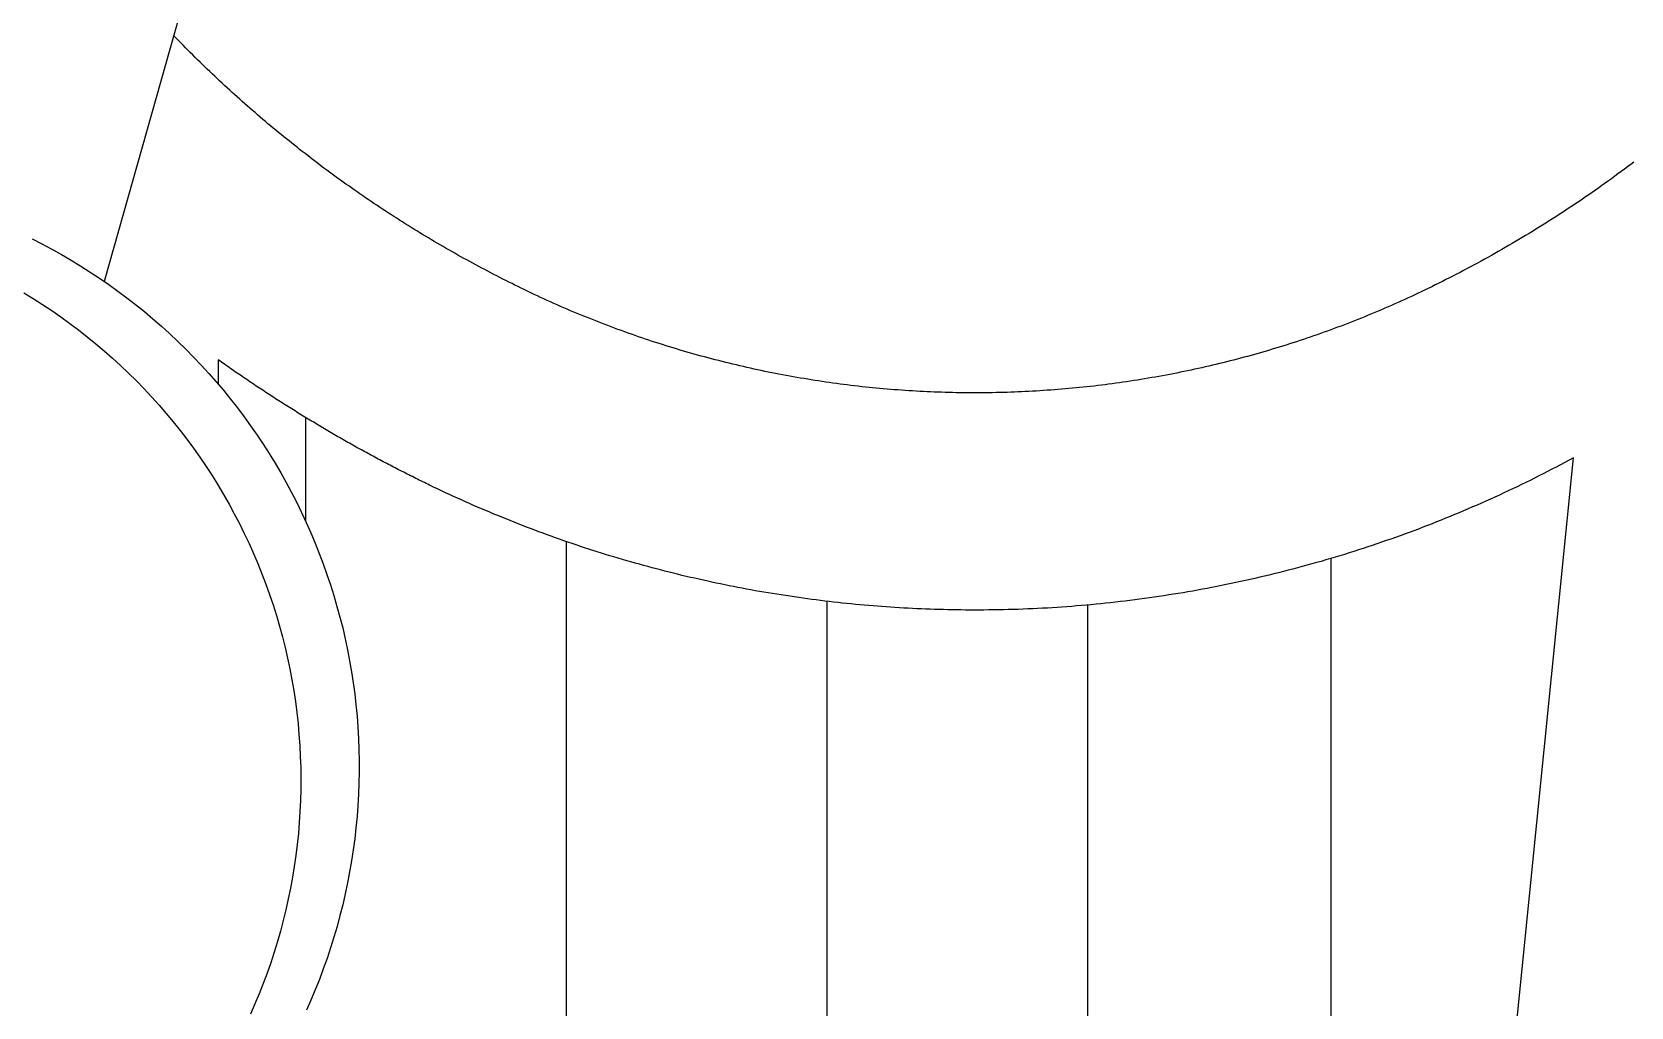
# Model space of a CAD drawing. Header units: millimetres. Extents: x 340 to 1003762, y 22 to 362022.
# Drawn here: x 420.9607 to 421.1536, y 90.7067 to 90.8243 of the extents above; entities that cross this region are included whole.
import ezdxf
from ezdxf.xclip import XClip

# ---------------------------------------------------------------- set-up
doc = ezdxf.new("R2010")
doc.units = ezdxf.units.MM
doc.header["$XCLIPFRAME"] = 0
for name, color, linetype in [('LSBB_P_002 - PLANTA 1° NIVEL SALA DE VENTAS$0$A-Equipamiento acero inox', 8, 'Continuous'), ('LSBB_P_002 - PLANTA 1° NIVEL SALA DE VENTAS$0$A-TRAS-EQPM', 8, 'Continuous'), ('XREF', 7, 'Continuous')]:
    doc.layers.add(name, color=color, linetype=linetype)

# ---------------------------------------------------------------- blocks, each defined once
blk = doc.blocks.new('LSBB_P_002 - PLANTA 1° NIVEL SALA DE VENTAS$0$laminadora')
at = {"layer": 'LSBB_P_002 - PLANTA 1° NIVEL SALA DE VENTAS$0$A-TRAS-EQPM'}
for p, q in [((-175657.546, 30476.793), (-175657.574, 30476.755)), ((-175657.517, 30476.831), (-175657.546, 30476.793)), ((-175657.488, 30476.869), (-175657.517, 30476.831)), ((-175657.688, 30476.6), (-175657.715, 30476.562)), ((-175657.659, 30476.639), (-175657.688, 30476.6)), ((-175657.631, 30476.678), (-175657.659, 30476.639)), ((-175657.603, 30476.716), (-175657.631, 30476.678)), ((-175657.574, 30476.755), (-175657.603, 30476.716)), ((-175657.826, 30476.406), (-175657.853, 30476.366)), ((-175657.799, 30476.445), (-175657.826, 30476.406)), ((-175657.771, 30476.484), (-175657.799, 30476.445)), ((-175657.743, 30476.523), (-175657.771, 30476.484)), ((-175657.715, 30476.562), (-175657.743, 30476.523)), ((-175657.961, 30476.209), (-175657.988, 30476.169)), ((-175657.935, 30476.248), (-175657.961, 30476.209)), ((-175657.908, 30476.288), (-175657.935, 30476.248)), ((-175657.881, 30476.327), (-175657.908, 30476.288)), ((-175657.853, 30476.366), (-175657.881, 30476.327)), ((-175684.365, 30473.802), (-175661.055, 30476.141)), ((-175661.111, 30476.038), (-175661.139, 30475.986)), ((-175661.083, 30476.09), (-175661.111, 30476.038)), ((-175661.055, 30476.141), (-175661.083, 30476.09)), ((-175658.094, 30476.01), (-175658.12, 30475.969)), ((-175658.067, 30476.05), (-175658.094, 30476.01)), ((-175658.041, 30476.089), (-175658.067, 30476.05)), ((-175658.015, 30476.129), (-175658.041, 30476.089)), ((-175657.988, 30476.169), (-175658.015, 30476.129)), ((-175661.221, 30475.829), (-175661.247, 30475.777)), ((-175661.194, 30475.882), (-175661.221, 30475.829)), ((-175661.166, 30475.934), (-175661.194, 30475.882)), ((-175661.139, 30475.986), (-175661.166, 30475.934)), ((-175658.197, 30475.849), (-175658.223, 30475.808)), ((-175658.171, 30475.889), (-175658.197, 30475.849)), ((-175658.146, 30475.929), (-175658.171, 30475.889)), ((-175658.12, 30475.969), (-175658.146, 30475.929)), ((-175661.327, 30475.619), (-175661.353, 30475.566)), ((-175661.3, 30475.672), (-175661.327, 30475.619)), ((-175661.274, 30475.724), (-175661.3, 30475.672)), ((-175661.247, 30475.777), (-175661.274, 30475.724)), ((-175658.323, 30475.646), (-175658.348, 30475.605)), ((-175658.298, 30475.687), (-175658.323, 30475.646)), ((-175658.273, 30475.727), (-175658.298, 30475.687)), ((-175658.248, 30475.768), (-175658.273, 30475.727)), ((-175658.223, 30475.808), (-175658.248, 30475.768)), ((-175661.404, 30475.46), (-175661.429, 30475.407)), ((-175661.378, 30475.513), (-175661.404, 30475.46)), ((-175661.353, 30475.566), (-175661.378, 30475.513)), ((-175658.447, 30475.441), (-175658.471, 30475.4)), ((-175658.422, 30475.482), (-175658.447, 30475.441)), ((-175658.398, 30475.523), (-175658.422, 30475.482)), ((-175658.373, 30475.564), (-175658.398, 30475.523)), ((-175658.348, 30475.605), (-175658.373, 30475.564)), ((-175661.504, 30475.247), (-175661.529, 30475.194)), ((-175661.479, 30475.301), (-175661.504, 30475.247)), ((-175661.454, 30475.354), (-175661.479, 30475.301)), ((-175661.429, 30475.407), (-175661.454, 30475.354)), ((-175658.566, 30475.234), (-175658.59, 30475.193)), ((-175658.543, 30475.276), (-175658.566, 30475.234)), ((-175658.519, 30475.317), (-175658.543, 30475.276)), ((-175658.495, 30475.359), (-175658.519, 30475.317)), ((-175658.471, 30475.4), (-175658.495, 30475.359)), ((-175661.577, 30475.086), (-175661.601, 30475.033)), ((-175661.553, 30475.14), (-175661.577, 30475.086)), ((-175661.529, 30475.194), (-175661.553, 30475.14)), ((-175658.66, 30475.067), (-175658.683, 30475.026)), ((-175658.637, 30475.109), (-175658.66, 30475.067)), ((-175658.613, 30475.151), (-175658.637, 30475.109)), ((-175658.59, 30475.193), (-175658.613, 30475.151)), ((-175661.672, 30474.871), (-175661.695, 30474.816)), ((-175661.648, 30474.925), (-175661.672, 30474.871)), ((-175661.625, 30474.979), (-175661.648, 30474.925)), ((-175661.601, 30475.033), (-175661.625, 30474.979)), ((-175658.773, 30474.857), (-175658.796, 30474.815)), ((-175658.751, 30474.899), (-175658.773, 30474.857)), ((-175658.728, 30474.942), (-175658.751, 30474.899)), ((-175658.706, 30474.984), (-175658.728, 30474.942)), ((-175658.683, 30475.026), (-175658.706, 30474.984)), ((-175661.74, 30474.708), (-175661.763, 30474.653)), ((-175661.718, 30474.762), (-175661.74, 30474.708)), ((-175661.695, 30474.816), (-175661.718, 30474.762)), ((-175658.862, 30474.688), (-175658.884, 30474.645)), ((-175658.84, 30474.73), (-175658.862, 30474.688)), ((-175658.818, 30474.773), (-175658.84, 30474.73)), ((-175658.796, 30474.815), (-175658.818, 30474.773)), ((-175661.829, 30474.49), (-175661.85, 30474.435)), ((-175661.807, 30474.544), (-175661.829, 30474.49)), ((-175661.785, 30474.599), (-175661.807, 30474.544)), ((-175661.763, 30474.653), (-175661.785, 30474.599)), ((-175658.97, 30474.474), (-175658.991, 30474.431)), ((-175658.948, 30474.517), (-175658.97, 30474.474)), ((-175658.927, 30474.56), (-175658.948, 30474.517)), ((-175658.905, 30474.603), (-175658.927, 30474.56)), ((-175658.884, 30474.645), (-175658.905, 30474.603)), ((-175661.914, 30474.27), (-175661.935, 30474.215)), ((-175661.893, 30474.325), (-175661.914, 30474.27)), ((-175661.872, 30474.38), (-175661.893, 30474.325)), ((-175661.85, 30474.435), (-175661.872, 30474.38)), ((-175659.052, 30474.306), (-175659.07, 30474.266)), ((-175659.033, 30474.345), (-175659.052, 30474.306)), ((-175659.012, 30474.388), (-175659.033, 30474.345)), ((-175658.991, 30474.431), (-175659.012, 30474.388)), ((-175661.975, 30474.104), (-175661.995, 30474.049)), ((-175661.955, 30474.16), (-175661.975, 30474.104)), ((-175661.935, 30474.215), (-175661.955, 30474.16)), ((-175659.144, 30474.107), (-175659.163, 30474.067)), ((-175659.126, 30474.147), (-175659.144, 30474.107)), ((-175659.108, 30474.187), (-175659.126, 30474.147)), ((-175659.089, 30474.227), (-175659.108, 30474.187)), ((-175659.07, 30474.266), (-175659.089, 30474.227)), ((-175662.035, 30473.938), (-175662.054, 30473.883)), ((-175662.015, 30473.994), (-175662.035, 30473.938)), ((-175661.995, 30474.049), (-175662.015, 30473.994)), ((-175659.234, 30473.907), (-175659.251, 30473.866)), ((-175659.216, 30473.947), (-175659.234, 30473.907)), ((-175659.198, 30473.987), (-175659.216, 30473.947)), ((-175659.181, 30474.027), (-175659.198, 30473.987)), ((-175659.163, 30474.067), (-175659.181, 30474.027)), ((-175662.111, 30473.715), (-175662.13, 30473.66)), ((-175662.093, 30473.771), (-175662.111, 30473.715)), ((-175662.074, 30473.827), (-175662.093, 30473.771)), ((-175662.054, 30473.883), (-175662.074, 30473.827)), ((-175659.32, 30473.705), (-175659.336, 30473.664)), ((-175659.303, 30473.745), (-175659.32, 30473.705)), ((-175659.286, 30473.786), (-175659.303, 30473.745)), ((-175659.269, 30473.826), (-175659.286, 30473.786)), ((-175659.251, 30473.866), (-175659.269, 30473.826)), ((-175662.166, 30473.548), (-175662.184, 30473.492)), ((-175662.148, 30473.604), (-175662.166, 30473.548)), ((-175662.13, 30473.66), (-175662.148, 30473.604)), ((-175659.402, 30473.501), (-175659.418, 30473.46)), ((-175659.386, 30473.542), (-175659.402, 30473.501)), ((-175659.369, 30473.583), (-175659.386, 30473.542)), ((-175659.353, 30473.624), (-175659.369, 30473.583)), ((-175659.336, 30473.664), (-175659.353, 30473.624)), ((-175662.237, 30473.323), (-175662.254, 30473.267)), ((-175662.22, 30473.379), (-175662.237, 30473.323)), ((-175662.202, 30473.435), (-175662.22, 30473.379)), ((-175662.184, 30473.492), (-175662.202, 30473.435)), ((-175659.465, 30473.338), (-175659.481, 30473.296)), ((-175659.449, 30473.379), (-175659.465, 30473.338)), ((-175659.434, 30473.42), (-175659.449, 30473.379)), ((-175659.418, 30473.46), (-175659.434, 30473.42)), ((-175662.269, 30473.216), (-175684.946, 30473.216)), ((-175662.287, 30473.154), (-175662.304, 30473.097)), ((-175662.271, 30473.21), (-175662.287, 30473.154)), ((-175662.254, 30473.267), (-175662.271, 30473.21)), ((-175659.541, 30473.132), (-175659.556, 30473.09)), ((-175659.526, 30473.173), (-175659.541, 30473.132)), ((-175659.511, 30473.214), (-175659.526, 30473.173)), ((-175659.496, 30473.255), (-175659.511, 30473.214)), ((-175659.481, 30473.296), (-175659.496, 30473.255)), ((-175662.352, 30472.927), (-175662.367, 30472.87)), ((-175662.336, 30472.984), (-175662.352, 30472.927)), ((-175662.32, 30473.041), (-175662.336, 30472.984)), ((-175662.304, 30473.097), (-175662.32, 30473.041)), ((-175659.613, 30472.924), (-175659.627, 30472.883)), ((-175659.599, 30472.966), (-175659.613, 30472.924)), ((-175659.585, 30473.007), (-175659.599, 30472.966)), ((-175659.57, 30473.049), (-175659.585, 30473.007)), ((-175659.556, 30473.09), (-175659.57, 30473.049)), ((-175662.397, 30472.757), (-175662.412, 30472.7)), ((-175662.382, 30472.813), (-175662.397, 30472.757)), ((-175662.367, 30472.87), (-175662.382, 30472.813)), ((-175659.668, 30472.758), (-175659.682, 30472.716)), ((-175659.655, 30472.799), (-175659.668, 30472.758)), ((-175659.641, 30472.841), (-175659.655, 30472.799)), ((-175659.627, 30472.883), (-175659.641, 30472.841)), ((-175662.441, 30472.585), (-175662.455, 30472.528)), ((-175662.427, 30472.643), (-175662.441, 30472.585)), ((-175662.412, 30472.7), (-175662.427, 30472.643)), ((-175659.734, 30472.548), (-175659.746, 30472.506)), ((-175659.721, 30472.59), (-175659.734, 30472.548)), ((-175659.708, 30472.632), (-175659.721, 30472.59)), ((-175659.695, 30472.674), (-175659.708, 30472.632)), ((-175659.682, 30472.716), (-175659.695, 30472.674)), ((-175662.496, 30472.357), (-175662.51, 30472.299)), ((-175662.483, 30472.414), (-175662.496, 30472.357)), ((-175662.469, 30472.471), (-175662.483, 30472.414)), ((-175662.455, 30472.528), (-175662.469, 30472.471)), ((-175659.783, 30472.38), (-175659.796, 30472.338)), ((-175659.771, 30472.422), (-175659.783, 30472.38)), ((-175659.759, 30472.464), (-175659.771, 30472.422)), ((-175659.746, 30472.506), (-175659.759, 30472.464)), ((-175662.536, 30472.184), (-175662.548, 30472.127)), ((-175662.523, 30472.242), (-175662.536, 30472.184)), ((-175662.51, 30472.299), (-175662.523, 30472.242)), ((-175659.842, 30472.169), (-175659.854, 30472.126)), ((-175659.831, 30472.211), (-175659.842, 30472.169)), ((-175659.819, 30472.253), (-175659.831, 30472.211)), ((-175659.807, 30472.296), (-175659.819, 30472.253)), ((-175659.796, 30472.338), (-175659.807, 30472.296)), ((-175662.573, 30472.012), (-175662.585, 30471.954)), ((-175662.561, 30472.069), (-175662.573, 30472.012)), ((-175662.548, 30472.127), (-175662.561, 30472.069)), ((-175659.898, 30471.956), (-175659.908, 30471.914)), ((-175659.887, 30471.999), (-175659.898, 30471.956)), ((-175659.876, 30472.041), (-175659.887, 30471.999)), ((-175659.865, 30472.084), (-175659.876, 30472.041)), ((-175659.854, 30472.126), (-175659.865, 30472.084)), ((-175662.619, 30471.781), (-175662.63, 30471.723)), ((-175662.608, 30471.839), (-175662.619, 30471.781)), ((-175662.596, 30471.896), (-175662.608, 30471.839)), ((-175662.585, 30471.954), (-175662.596, 30471.896)), ((-175659.939, 30471.786), (-175659.949, 30471.743)), ((-175659.929, 30471.828), (-175659.939, 30471.786)), ((-175659.919, 30471.871), (-175659.929, 30471.828)), ((-175659.908, 30471.914), (-175659.919, 30471.871)), ((-175662.652, 30471.607), (-175662.662, 30471.549)), ((-175662.641, 30471.665), (-175662.652, 30471.607)), ((-175662.63, 30471.723), (-175662.641, 30471.665)), ((-175659.987, 30471.572), (-175659.997, 30471.529)), ((-175659.978, 30471.615), (-175659.987, 30471.572)), ((-175659.969, 30471.657), (-175659.978, 30471.615)), ((-175659.959, 30471.7), (-175659.969, 30471.657)), ((-175659.949, 30471.743), (-175659.959, 30471.7)), ((-175662.682, 30471.433), (-175662.692, 30471.375)), ((-175662.672, 30471.491), (-175662.682, 30471.433)), ((-175662.662, 30471.549), (-175662.672, 30471.491)), ((-175660.023, 30471.4), (-175660.032, 30471.357)), ((-175660.015, 30471.443), (-175660.023, 30471.4)), ((-175660.006, 30471.486), (-175660.015, 30471.443)), ((-175659.997, 30471.529), (-175660.006, 30471.486)), ((-175662.719, 30471.201), (-175662.728, 30471.142)), ((-175662.71, 30471.259), (-175662.719, 30471.201)), ((-175662.701, 30471.317), (-175662.71, 30471.259)), ((-175662.692, 30471.375), (-175662.701, 30471.317)), ((-175660.065, 30471.184), (-175660.073, 30471.141)), ((-175660.057, 30471.228), (-175660.065, 30471.184)), ((-175660.049, 30471.271), (-175660.057, 30471.228)), ((-175660.041, 30471.314), (-175660.049, 30471.271)), ((-175660.032, 30471.357), (-175660.041, 30471.314)), ((-175662.745, 30471.026), (-175662.753, 30470.968)), ((-175662.737, 30471.084), (-175662.745, 30471.026)), ((-175662.728, 30471.142), (-175662.737, 30471.084)), ((-175660.096, 30471.012), (-175660.103, 30470.968)), ((-175660.088, 30471.055), (-175660.096, 30471.012)), ((-175660.081, 30471.098), (-175660.088, 30471.055)), ((-175660.073, 30471.141), (-175660.081, 30471.098)), ((-175662.768, 30470.851), (-175662.776, 30470.792)), ((-175662.761, 30470.909), (-175662.768, 30470.851)), ((-175662.753, 30470.968), (-175662.761, 30470.909)), ((-175660.124, 30470.838), (-175660.131, 30470.795)), ((-175660.117, 30470.882), (-175660.124, 30470.838)), ((-175660.11, 30470.925), (-175660.117, 30470.882)), ((-175660.103, 30470.968), (-175660.11, 30470.925)), ((-175662.797, 30470.617), (-175662.803, 30470.559)), ((-175662.79, 30470.676), (-175662.797, 30470.617)), ((-175662.783, 30470.734), (-175662.79, 30470.676)), ((-175662.776, 30470.792), (-175662.783, 30470.734)), ((-175660.156, 30470.621), (-175660.162, 30470.578)), ((-175660.15, 30470.665), (-175660.156, 30470.621)), ((-175660.143, 30470.708), (-175660.15, 30470.665)), ((-175660.137, 30470.752), (-175660.143, 30470.708)), ((-175660.131, 30470.795), (-175660.137, 30470.752)), ((-175662.815, 30470.441), (-175662.821, 30470.383)), ((-175662.809, 30470.5), (-175662.815, 30470.441)), ((-175662.803, 30470.559), (-175662.809, 30470.5)), ((-175660.178, 30470.447), (-175660.184, 30470.404)), ((-175660.173, 30470.491), (-175660.178, 30470.447)), ((-175660.167, 30470.534), (-175660.173, 30470.491)), ((-175660.162, 30470.578), (-175660.167, 30470.534)), ((-175662.831, 30470.279), (-175686.568, 30470.279)), ((-175662.832, 30470.266), (-175662.837, 30470.207)), ((-175662.827, 30470.324), (-175662.832, 30470.266)), ((-175662.821, 30470.383), (-175662.827, 30470.324)), ((-175660.203, 30470.229), (-175660.208, 30470.185)), ((-175660.199, 30470.273), (-175660.203, 30470.229)), ((-175660.194, 30470.316), (-175660.199, 30470.273)), ((-175660.189, 30470.36), (-175660.194, 30470.316)), ((-175660.184, 30470.404), (-175660.189, 30470.36)), ((-175662.851, 30470.031), (-175662.855, 30469.972)), ((-175662.847, 30470.09), (-175662.851, 30470.031)), ((-175662.842, 30470.148), (-175662.847, 30470.09)), ((-175662.837, 30470.207), (-175662.842, 30470.148)), ((-175660.22, 30470.054), (-175660.224, 30470.011)), ((-175660.216, 30470.098), (-175660.22, 30470.054)), ((-175660.212, 30470.142), (-175660.216, 30470.098)), ((-175660.208, 30470.185), (-175660.212, 30470.142)), ((-175662.863, 30469.855), (-175662.867, 30469.796)), ((-175662.859, 30469.913), (-175662.863, 30469.855)), ((-175662.855, 30469.972), (-175662.859, 30469.913)), ((-175660.238, 30469.836), (-175660.241, 30469.792)), ((-175660.235, 30469.88), (-175660.238, 30469.836)), ((-175660.232, 30469.923), (-175660.235, 30469.88)), ((-175660.228, 30469.967), (-175660.232, 30469.923)), ((-175660.224, 30470.011), (-175660.228, 30469.967)), ((-175662.873, 30469.678), (-175662.876, 30469.62)), ((-175662.87, 30469.737), (-175662.873, 30469.678)), ((-175662.867, 30469.796), (-175662.87, 30469.737)), ((-175660.25, 30469.661), (-175660.252, 30469.617)), ((-175660.247, 30469.704), (-175660.25, 30469.661)), ((-175660.244, 30469.748), (-175660.247, 30469.704)), ((-175660.241, 30469.792), (-175660.244, 30469.748)), ((-175662.881, 30469.502), (-175662.883, 30469.443)), ((-175662.878, 30469.561), (-175662.881, 30469.502)), ((-175662.876, 30469.62), (-175662.878, 30469.561)), ((-175660.259, 30469.485), (-175660.261, 30469.441)), ((-175660.257, 30469.529), (-175660.259, 30469.485)), ((-175660.255, 30469.573), (-175660.257, 30469.529)), ((-175660.252, 30469.617), (-175660.255, 30469.573)), ((-175662.888, 30469.267), (-175662.889, 30469.208)), ((-175662.887, 30469.325), (-175662.888, 30469.267)), ((-175662.885, 30469.384), (-175662.887, 30469.325)), ((-175662.883, 30469.443), (-175662.885, 30469.384)), ((-175660.267, 30469.266), (-175660.268, 30469.222)), ((-175660.266, 30469.31), (-175660.267, 30469.266)), ((-175660.264, 30469.354), (-175660.266, 30469.31)), ((-175660.263, 30469.398), (-175660.264, 30469.354)), ((-175660.261, 30469.441), (-175660.263, 30469.398)), ((-175662.891, 30469.09), (-175662.892, 30469.031)), ((-175662.89, 30469.149), (-175662.891, 30469.09)), ((-175662.889, 30469.208), (-175662.89, 30469.149)), ((-175660.27, 30469.134), (-175660.271, 30469.09)), ((-175660.271, 30469.09), (-175660.271, 30469.047)), ((-175660.269, 30469.178), (-175660.27, 30469.134)), ((-175660.268, 30469.222), (-175660.269, 30469.178)), ((-175662.892, 30469.031), (-175662.892, 30468.972)), ((-175662.892, 30468.972), (-175662.892, 30468.913)), ((-175662.892, 30468.913), (-175662.892, 30468.86)), ((-175660.271, 30469.003), (-175660.272, 30468.959)), ((-175660.272, 30468.959), (-175660.272, 30468.915)), ((-175660.272, 30468.915), (-175660.272, 30468.871)), ((-175660.272, 30468.871), (-175660.271, 30468.827)), ((-175660.271, 30469.047), (-175660.271, 30469.003)), ((-175662.892, 30468.86), (-175662.892, 30468.807)), ((-175662.892, 30468.807), (-175662.891, 30468.754)), ((-175662.891, 30468.754), (-175662.89, 30468.701)), ((-175662.89, 30468.701), (-175662.889, 30468.648)), ((-175660.271, 30468.827), (-175660.271, 30468.783)), ((-175660.271, 30468.783), (-175660.27, 30468.739)), ((-175660.27, 30468.739), (-175660.27, 30468.696)), ((-175660.27, 30468.696), (-175660.269, 30468.652)), ((-175662.889, 30468.648), (-175662.888, 30468.595)), ((-175662.888, 30468.595), (-175662.887, 30468.542)), ((-175662.887, 30468.542), (-175662.886, 30468.489)), ((-175662.886, 30468.489), (-175662.884, 30468.436)), ((-175660.269, 30468.652), (-175660.268, 30468.608)), ((-175660.268, 30468.608), (-175660.267, 30468.564)), ((-175660.267, 30468.564), (-175660.265, 30468.52)), ((-175660.265, 30468.52), (-175660.264, 30468.476)), ((-175662.884, 30468.436), (-175662.882, 30468.383)), ((-175662.882, 30468.383), (-175662.88, 30468.329)), ((-175662.88, 30468.329), (-175662.878, 30468.276)), ((-175660.264, 30468.476), (-175660.262, 30468.432)), ((-175660.262, 30468.432), (-175660.26, 30468.388)), ((-175660.26, 30468.388), (-175660.258, 30468.345)), ((-175660.258, 30468.345), (-175660.256, 30468.301)), ((-175660.256, 30468.301), (-175660.254, 30468.257)), ((-175662.878, 30468.276), (-175662.876, 30468.223)), ((-175662.876, 30468.223), (-175662.873, 30468.17)), ((-175662.873, 30468.17), (-175662.87, 30468.117)), ((-175662.87, 30468.117), (-175662.868, 30468.064)), ((-175660.254, 30468.257), (-175660.252, 30468.213)), ((-175660.252, 30468.213), (-175660.249, 30468.169)), ((-175660.249, 30468.169), (-175660.246, 30468.126)), ((-175660.246, 30468.126), (-175660.243, 30468.082)), ((-175662.868, 30468.064), (-175662.864, 30468.011)), ((-175662.864, 30468.011), (-175662.861, 30467.958)), ((-175662.861, 30467.958), (-175662.858, 30467.905)), ((-175662.858, 30467.905), (-175662.854, 30467.852)), ((-175660.243, 30468.082), (-175660.24, 30468.038)), ((-175660.24, 30468.038), (-175660.237, 30467.994)), ((-175660.237, 30467.994), (-175660.234, 30467.95)), ((-175660.234, 30467.95), (-175660.23, 30467.907)), ((-175660.23, 30467.907), (-175660.227, 30467.863)), ((-175662.854, 30467.852), (-175662.85, 30467.799)), ((-175662.85, 30467.799), (-175662.846, 30467.746)), ((-175662.846, 30467.746), (-175662.842, 30467.694)), ((-175660.227, 30467.863), (-175660.223, 30467.819)), ((-175660.223, 30467.819), (-175660.219, 30467.776)), ((-175660.219, 30467.776), (-175660.215, 30467.732)), ((-175660.215, 30467.732), (-175660.211, 30467.688)), ((-175662.842, 30467.694), (-175662.837, 30467.641)), ((-175662.837, 30467.641), (-175662.833, 30467.588)), ((-175662.833, 30467.588), (-175662.828, 30467.535)), ((-175662.828, 30467.535), (-175662.823, 30467.482)), ((-175660.211, 30467.688), (-175660.206, 30467.645)), ((-175660.206, 30467.645), (-175660.202, 30467.601)), ((-175660.202, 30467.601), (-175660.197, 30467.557)), ((-175660.197, 30467.557), (-175660.192, 30467.514)), ((-175662.823, 30467.482), (-175662.818, 30467.429)), ((-175662.818, 30467.429), (-175662.813, 30467.376)), ((-175662.813, 30467.376), (-175662.807, 30467.323)), ((-175660.192, 30467.514), (-175660.187, 30467.47)), ((-175660.187, 30467.47), (-175660.182, 30467.426)), ((-175660.182, 30467.426), (-175660.176, 30467.383)), ((-175660.176, 30467.383), (-175660.171, 30467.339)), ((-175660.171, 30467.339), (-175660.165, 30467.296)), ((-175662.786, 30467.135), (-175686.799, 30467.135)), ((-175662.807, 30467.323), (-175662.801, 30467.271)), ((-175662.801, 30467.271), (-175662.795, 30467.218)), ((-175662.795, 30467.218), (-175662.789, 30467.165)), ((-175662.789, 30467.165), (-175662.783, 30467.112)), ((-175660.165, 30467.296), (-175660.159, 30467.252)), ((-175660.159, 30467.252), (-175660.154, 30467.209)), ((-175660.154, 30467.209), (-175660.147, 30467.165)), ((-175660.147, 30467.165), (-175660.141, 30467.122)), ((-175662.783, 30467.112), (-175662.777, 30467.06)), ((-175662.777, 30467.06), (-175662.77, 30467.007)), ((-175662.77, 30467.007), (-175662.763, 30466.954)), ((-175662.763, 30466.954), (-175662.756, 30466.902)), ((-175660.141, 30467.122), (-175660.135, 30467.079)), ((-175660.135, 30467.079), (-175660.128, 30467.035)), ((-175660.128, 30467.035), (-175660.122, 30466.992)), ((-175660.122, 30466.992), (-175660.115, 30466.948)), ((-175660.115, 30466.948), (-175660.108, 30466.905)), ((-175662.756, 30466.902), (-175662.749, 30466.849)), ((-175662.749, 30466.849), (-175662.742, 30466.797)), ((-175662.742, 30466.797), (-175662.734, 30466.744)), ((-175660.108, 30466.905), (-175660.1, 30466.862)), ((-175660.1, 30466.862), (-175660.093, 30466.819)), ((-175660.093, 30466.819), (-175660.086, 30466.775)), ((-175660.086, 30466.775), (-175660.078, 30466.732)), ((-175662.734, 30466.744), (-175662.726, 30466.692)), ((-175662.726, 30466.692), (-175662.718, 30466.639)), ((-175662.718, 30466.639), (-175662.71, 30466.587)), ((-175662.71, 30466.587), (-175662.702, 30466.534)), ((-175660.078, 30466.732), (-175660.07, 30466.689)), ((-175660.07, 30466.689), (-175660.062, 30466.646)), ((-175660.062, 30466.646), (-175660.054, 30466.603)), ((-175660.054, 30466.603), (-175660.046, 30466.559)), ((-175660.046, 30466.559), (-175660.038, 30466.516)), ((-175662.702, 30466.534), (-175662.693, 30466.482)), ((-175662.693, 30466.482), (-175662.685, 30466.429)), ((-175662.685, 30466.429), (-175662.676, 30466.377)), ((-175662.676, 30466.377), (-175662.667, 30466.325)), ((-175660.038, 30466.516), (-175660.029, 30466.473)), ((-175660.029, 30466.473), (-175660.02, 30466.43)), ((-175660.02, 30466.43), (-175660.012, 30466.387)), ((-175660.012, 30466.387), (-175660.003, 30466.344)), ((-175662.667, 30466.325), (-175662.658, 30466.272)), ((-175662.658, 30466.272), (-175662.648, 30466.22)), ((-175662.648, 30466.22), (-175662.639, 30466.168)), ((-175660.003, 30466.344), (-175659.993, 30466.301)), ((-175659.993, 30466.301), (-175659.984, 30466.259)), ((-175659.984, 30466.259), (-175659.975, 30466.216)), ((-175659.975, 30466.216), (-175659.965, 30466.173)), ((-175659.965, 30466.173), (-175659.955, 30466.13)), ((-175662.639, 30466.168), (-175662.629, 30466.116)), ((-175662.629, 30466.116), (-175662.619, 30466.064)), ((-175662.619, 30466.064), (-175662.609, 30466.011)), ((-175662.609, 30466.011), (-175662.598, 30465.959)), ((-175659.955, 30466.13), (-175659.946, 30466.087)), ((-175659.946, 30466.087), (-175659.935, 30466.045)), ((-175659.935, 30466.045), (-175659.925, 30466.002)), ((-175659.925, 30466.002), (-175659.915, 30465.959)), ((-175662.598, 30465.959), (-175662.588, 30465.907)), ((-175662.588, 30465.907), (-175662.577, 30465.855)), ((-175662.577, 30465.855), (-175662.566, 30465.803)), ((-175662.566, 30465.803), (-175662.555, 30465.751)), ((-175659.915, 30465.959), (-175659.904, 30465.917)), ((-175659.904, 30465.917), (-175659.894, 30465.874)), ((-175659.894, 30465.874), (-175659.883, 30465.832)), ((-175659.883, 30465.832), (-175659.872, 30465.789)), ((-175659.872, 30465.789), (-175659.861, 30465.747)), ((-175662.555, 30465.751), (-175662.544, 30465.699)), ((-175662.544, 30465.699), (-175662.533, 30465.648)), ((-175662.533, 30465.648), (-175662.521, 30465.596)), ((-175662.521, 30465.596), (-175662.509, 30465.544)), ((-175659.861, 30465.747), (-175659.85, 30465.704)), ((-175659.85, 30465.704), (-175659.838, 30465.662)), ((-175659.838, 30465.662), (-175659.827, 30465.619)), ((-175659.827, 30465.619), (-175659.815, 30465.577)), ((-175662.509, 30465.544), (-175662.497, 30465.492)), ((-175662.497, 30465.492), (-175662.485, 30465.441)), ((-175662.485, 30465.441), (-175662.473, 30465.389)), ((-175659.815, 30465.577), (-175659.803, 30465.535)), ((-175659.803, 30465.535), (-175659.791, 30465.493)), ((-175659.791, 30465.493), (-175659.779, 30465.45)), ((-175659.779, 30465.45), (-175659.767, 30465.408)), ((-175659.767, 30465.408), (-175659.755, 30465.366)), ((-175662.473, 30465.389), (-175662.46, 30465.337)), ((-175662.46, 30465.337), (-175662.448, 30465.286)), ((-175662.448, 30465.286), (-175662.435, 30465.234)), ((-175662.435, 30465.234), (-175662.422, 30465.183)), ((-175659.755, 30465.366), (-175659.742, 30465.324)), ((-175659.742, 30465.324), (-175659.729, 30465.282)), ((-175659.729, 30465.282), (-175659.716, 30465.24)), ((-175659.716, 30465.24), (-175659.703, 30465.198)), ((-175662.422, 30465.183), (-175662.408, 30465.131)), ((-175662.408, 30465.131), (-175662.395, 30465.08)), ((-175662.395, 30465.08), (-175662.381, 30465.029)), ((-175662.381, 30465.029), (-175662.368, 30464.977)), ((-175659.703, 30465.198), (-175659.69, 30465.156)), ((-175659.69, 30465.156), (-175659.677, 30465.115)), ((-175659.677, 30465.115), (-175659.663, 30465.073)), ((-175659.663, 30465.073), (-175659.65, 30465.031)), ((-175659.65, 30465.031), (-175659.636, 30464.99)), ((-175662.368, 30464.977), (-175662.354, 30464.926)), ((-175662.354, 30464.926), (-175662.34, 30464.875)), ((-175662.34, 30464.875), (-175662.325, 30464.824)), ((-175662.325, 30464.824), (-175662.311, 30464.773)), ((-175659.636, 30464.99), (-175659.622, 30464.948)), ((-175659.622, 30464.948), (-175659.608, 30464.906)), ((-175659.608, 30464.906), (-175659.594, 30464.865)), ((-175659.594, 30464.865), (-175659.58, 30464.823)), ((-175659.58, 30464.823), (-175659.565, 30464.782)), ((-175662.311, 30464.773), (-175662.296, 30464.722)), ((-175662.296, 30464.722), (-175662.281, 30464.671)), ((-175662.281, 30464.671), (-175662.266, 30464.62)), ((-175659.565, 30464.782), (-175659.55, 30464.74)), ((-175659.55, 30464.74), (-175659.536, 30464.699)), ((-175659.536, 30464.699), (-175659.521, 30464.658)), ((-175659.521, 30464.658), (-175659.506, 30464.617)), ((-175662.266, 30464.62), (-175662.251, 30464.569)), ((-175662.251, 30464.569), (-175662.236, 30464.518)), ((-175662.236, 30464.518), (-175662.22, 30464.467)), ((-175662.22, 30464.467), (-175662.204, 30464.417)), ((-175659.506, 30464.617), (-175659.49, 30464.576)), ((-175659.49, 30464.576), (-175659.475, 30464.534)), ((-175659.475, 30464.534), (-175659.46, 30464.493)), ((-175659.46, 30464.493), (-175659.444, 30464.452)), ((-175659.444, 30464.452), (-175659.428, 30464.411)), ((-175662.204, 30464.417), (-175662.188, 30464.366)), ((-175662.188, 30464.366), (-175662.172, 30464.315)), ((-175662.172, 30464.315), (-175662.156, 30464.265)), ((-175662.156, 30464.265), (-175662.14, 30464.214)), ((-175659.428, 30464.411), (-175659.412, 30464.37)), ((-175659.412, 30464.37), (-175659.396, 30464.33)), ((-175659.396, 30464.33), (-175659.38, 30464.289)), ((-175659.38, 30464.289), (-175659.364, 30464.248)), ((-175659.364, 30464.248), (-175659.347, 30464.207)), ((-175662.14, 30464.214), (-175662.123, 30464.164)), ((-175662.123, 30464.164), (-175662.106, 30464.114)), ((-175662.106, 30464.114), (-175662.089, 30464.063)), ((-175662.089, 30464.063), (-175662.072, 30464.013)), ((-175659.347, 30464.207), (-175659.33, 30464.167)), ((-175659.33, 30464.167), (-175659.314, 30464.126)), ((-175659.314, 30464.126), (-175659.297, 30464.086)), ((-175659.297, 30464.086), (-175659.28, 30464.045)), ((-175662.064, 30463.991), (-175685.62, 30463.991)), ((-175662.072, 30464.013), (-175662.055, 30463.963)), ((-175662.055, 30463.963), (-175662.037, 30463.913)), ((-175662.037, 30463.913), (-175662.019, 30463.863)), ((-175662.019, 30463.863), (-175662.001, 30463.813)), ((-175659.28, 30464.045), (-175659.262, 30464.005)), ((-175659.262, 30464.005), (-175659.245, 30463.965)), ((-175659.245, 30463.965), (-175659.228, 30463.924)), ((-175659.228, 30463.924), (-175659.21, 30463.884)), ((-175659.21, 30463.884), (-175659.192, 30463.844)), ((-175662.001, 30463.813), (-175661.983, 30463.763)), ((-175661.983, 30463.763), (-175661.965, 30463.713)), ((-175661.965, 30463.713), (-175661.947, 30463.663)), ((-175661.947, 30463.663), (-175661.928, 30463.613)), ((-175659.192, 30463.844), (-175659.174, 30463.804)), ((-175659.174, 30463.804), (-175659.156, 30463.764)), ((-175659.156, 30463.764), (-175659.138, 30463.724)), ((-175659.138, 30463.724), (-175659.12, 30463.684)), ((-175659.12, 30463.684), (-175659.101, 30463.645)), ((-175661.928, 30463.613), (-175661.909, 30463.564)), ((-175661.909, 30463.564), (-175661.891, 30463.514)), ((-175661.891, 30463.514), (-175661.871, 30463.465)), ((-175659.101, 30463.645), (-175659.083, 30463.605)), ((-175659.083, 30463.605), (-175659.064, 30463.565)), ((-175659.064, 30463.565), (-175659.045, 30463.526)), ((-175659.045, 30463.526), (-175659.026, 30463.486)), ((-175659.026, 30463.486), (-175659.008, 30463.449)), ((-175661.871, 30463.465), (-175661.852, 30463.415)), ((-175661.852, 30463.415), (-175661.833, 30463.366)), ((-175661.833, 30463.366), (-175661.813, 30463.316)), ((-175661.813, 30463.316), (-175661.793, 30463.267)), ((-175659.008, 30463.449), (-175658.99, 30463.412)), ((-175658.99, 30463.412), (-175658.972, 30463.375)), ((-175658.972, 30463.375), (-175658.954, 30463.339)), ((-175658.954, 30463.339), (-175658.935, 30463.302)), ((-175658.935, 30463.302), (-175658.917, 30463.265)), ((-175661.793, 30463.267), (-175661.773, 30463.218)), ((-175661.773, 30463.218), (-175661.753, 30463.169)), ((-175661.753, 30463.169), (-175661.733, 30463.12)), ((-175661.733, 30463.12), (-175661.712, 30463.071)), ((-175658.917, 30463.265), (-175658.898, 30463.229)), ((-175658.898, 30463.229), (-175658.88, 30463.192)), ((-175658.88, 30463.192), (-175658.861, 30463.156)), ((-175658.861, 30463.156), (-175658.842, 30463.119)), ((-175658.842, 30463.119), (-175658.823, 30463.083)), ((-175661.712, 30463.071), (-175661.692, 30463.022)), ((-175661.692, 30463.022), (-175661.671, 30462.973)), ((-175661.671, 30462.973), (-175661.65, 30462.924)), ((-175661.65, 30462.924), (-175661.629, 30462.876)), ((-175658.823, 30463.083), (-175658.804, 30463.047)), ((-175658.804, 30463.047), (-175658.785, 30463.01)), ((-175658.785, 30463.01), (-175658.766, 30462.974)), ((-175658.766, 30462.974), (-175658.747, 30462.938)), ((-175658.747, 30462.938), (-175658.727, 30462.902)), ((-175658.727, 30462.902), (-175658.708, 30462.866)), ((-175661.629, 30462.876), (-175661.607, 30462.827)), ((-175661.607, 30462.827), (-175661.586, 30462.778)), ((-175661.586, 30462.778), (-175661.564, 30462.73)), ((-175661.564, 30462.73), (-175661.542, 30462.682)), ((-175643.37, 30462.806), (-175658.928, 30458.422)), ((-175658.708, 30462.866), (-175658.688, 30462.83)), ((-175658.688, 30462.83), (-175658.668, 30462.794)), ((-175658.668, 30462.794), (-175658.649, 30462.758)), ((-175658.649, 30462.758), (-175658.629, 30462.722)), ((-175658.629, 30462.722), (-175658.609, 30462.686)), ((-175661.542, 30462.682), (-175661.52, 30462.633)), ((-175661.52, 30462.633), (-175661.498, 30462.585)), ((-175661.498, 30462.585), (-175661.476, 30462.537)), ((-175661.476, 30462.537), (-175661.453, 30462.489)), ((-175658.609, 30462.686), (-175658.588, 30462.651)), ((-175658.588, 30462.651), (-175658.568, 30462.615)), ((-175658.568, 30462.615), (-175658.548, 30462.579)), ((-175658.548, 30462.579), (-175658.528, 30462.544)), ((-175658.528, 30462.544), (-175658.507, 30462.508)), ((-175658.507, 30462.508), (-175658.486, 30462.473)), ((-175661.453, 30462.489), (-175661.431, 30462.441)), ((-175661.431, 30462.441), (-175661.408, 30462.393)), ((-175661.408, 30462.393), (-175661.385, 30462.345)), ((-175661.385, 30462.345), (-175661.375, 30462.324)), ((-175661.375, 30462.324), (-175661.364, 30462.303)), ((-175658.486, 30462.473), (-175658.466, 30462.437)), ((-175658.466, 30462.437), (-175658.445, 30462.402)), ((-175658.445, 30462.402), (-175658.424, 30462.367)), ((-175658.424, 30462.367), (-175658.403, 30462.331)), ((-175658.403, 30462.331), (-175658.382, 30462.296)), ((-175661.364, 30462.303), (-175661.354, 30462.282)), ((-175661.354, 30462.282), (-175661.344, 30462.262)), ((-175661.344, 30462.262), (-175661.334, 30462.241)), ((-175661.334, 30462.241), (-175661.324, 30462.22)), ((-175661.324, 30462.22), (-175661.313, 30462.199)), ((-175661.313, 30462.199), (-175661.303, 30462.179)), ((-175661.303, 30462.179), (-175661.293, 30462.158)), ((-175661.293, 30462.158), (-175661.282, 30462.137)), ((-175661.282, 30462.137), (-175661.272, 30462.116)), ((-175658.382, 30462.296), (-175658.361, 30462.261)), ((-175658.361, 30462.261), (-175658.339, 30462.226)), ((-175658.339, 30462.226), (-175658.318, 30462.191)), ((-175658.318, 30462.191), (-175658.297, 30462.156)), ((-175658.297, 30462.156), (-175658.275, 30462.121)), ((-175658.275, 30462.121), (-175658.253, 30462.086)), ((-175661.272, 30462.116), (-175661.262, 30462.096)), ((-175661.262, 30462.096), (-175661.251, 30462.075)), ((-175661.251, 30462.075), (-175661.241, 30462.054)), ((-175661.241, 30462.054), (-175661.23, 30462.034)), ((-175661.23, 30462.034), (-175661.22, 30462.013)), ((-175661.22, 30462.013), (-175661.209, 30461.992)), ((-175661.209, 30461.992), (-175661.199, 30461.972)), ((-175661.199, 30461.972), (-175661.188, 30461.951)), ((-175661.188, 30461.951), (-175661.177, 30461.93)), ((-175661.177, 30461.93), (-175661.167, 30461.91)), ((-175658.253, 30462.086), (-175658.232, 30462.052)), ((-175658.232, 30462.052), (-175658.21, 30462.017)), ((-175658.21, 30462.017), (-175658.188, 30461.982)), ((-175658.188, 30461.982), (-175658.166, 30461.948)), ((-175658.166, 30461.948), (-175658.144, 30461.913)), ((-175661.167, 30461.91), (-175661.156, 30461.889)), ((-175661.156, 30461.889), (-175661.145, 30461.869)), ((-175661.145, 30461.869), (-175661.135, 30461.848)), ((-175661.135, 30461.848), (-175661.124, 30461.828)), ((-175661.124, 30461.828), (-175661.113, 30461.807)), ((-175661.113, 30461.807), (-175661.102, 30461.787)), ((-175661.102, 30461.787), (-175661.091, 30461.766)), ((-175661.091, 30461.766), (-175661.08, 30461.746)), ((-175661.08, 30461.746), (-175661.07, 30461.725)), ((-175658.144, 30461.913), (-175658.121, 30461.879)), ((-175658.121, 30461.879), (-175658.099, 30461.844)), ((-175658.099, 30461.844), (-175658.077, 30461.81)), ((-175658.077, 30461.81), (-175658.054, 30461.776)), ((-175658.054, 30461.776), (-175658.031, 30461.742)), ((-175658.031, 30461.742), (-175658.009, 30461.708)), ((-175661.07, 30461.725), (-175661.059, 30461.705)), ((-175661.059, 30461.705), (-175661.048, 30461.684)), ((-175661.048, 30461.684), (-175661.037, 30461.664)), ((-175661.037, 30461.664), (-175661.026, 30461.644)), ((-175661.026, 30461.644), (-175661.015, 30461.623)), ((-175661.015, 30461.623), (-175661.004, 30461.603)), ((-175661.004, 30461.603), (-175660.992, 30461.583)), ((-175660.992, 30461.583), (-175660.981, 30461.562)), ((-175660.981, 30461.562), (-175660.97, 30461.542)), ((-175660.97, 30461.542), (-175660.959, 30461.522)), ((-175658.009, 30461.708), (-175657.986, 30461.673)), ((-175657.986, 30461.673), (-175657.963, 30461.639)), ((-175657.963, 30461.639), (-175657.94, 30461.606)), ((-175657.94, 30461.606), (-175657.917, 30461.572)), ((-175657.917, 30461.572), (-175657.894, 30461.538)), ((-175666.184, 30461.356), (-175666.315, 30461.328)), ((-175666.051, 30461.381), (-175666.184, 30461.356)), ((-175665.918, 30461.404), (-175666.051, 30461.381)), ((-175665.785, 30461.424), (-175665.918, 30461.404)), ((-175665.652, 30461.442), (-175665.785, 30461.424)), ((-175665.518, 30461.457), (-175665.652, 30461.442)), ((-175665.383, 30461.47), (-175665.518, 30461.457)), ((-175665.249, 30461.48), (-175665.383, 30461.47)), ((-175665.114, 30461.488), (-175665.249, 30461.48)), ((-175664.98, 30461.493), (-175665.114, 30461.488)), ((-175664.845, 30461.496), (-175664.98, 30461.493)), ((-175664.71, 30461.496), (-175664.845, 30461.496)), ((-175664.575, 30461.493), (-175664.71, 30461.496)), ((-175664.441, 30461.488), (-175664.575, 30461.493)), ((-175664.306, 30461.48), (-175664.441, 30461.488)), ((-175664.172, 30461.47), (-175664.306, 30461.48)), ((-175664.037, 30461.457), (-175664.172, 30461.47)), ((-175663.904, 30461.442), (-175664.037, 30461.457)), ((-175663.77, 30461.424), (-175663.904, 30461.442)), ((-175663.637, 30461.404), (-175663.77, 30461.424)), ((-175663.504, 30461.381), (-175663.637, 30461.404)), ((-175663.371, 30461.355), (-175663.504, 30461.381)), ((-175663.24, 30461.327), (-175663.371, 30461.355)), ((-175660.959, 30461.522), (-175660.948, 30461.501)), ((-175660.948, 30461.501), (-175660.937, 30461.481)), ((-175660.937, 30461.481), (-175660.925, 30461.461)), ((-175660.925, 30461.461), (-175660.914, 30461.441)), ((-175660.914, 30461.441), (-175660.903, 30461.42)), ((-175660.903, 30461.42), (-175660.891, 30461.4)), ((-175660.891, 30461.4), (-175660.88, 30461.38)), ((-175660.88, 30461.38), (-175660.869, 30461.36)), ((-175660.869, 30461.36), (-175660.857, 30461.34)), ((-175657.894, 30461.538), (-175657.87, 30461.504)), ((-175657.87, 30461.504), (-175657.847, 30461.47)), ((-175657.847, 30461.47), (-175657.823, 30461.437)), ((-175657.823, 30461.437), (-175657.8, 30461.403)), ((-175657.8, 30461.403), (-175657.776, 30461.37)), ((-175657.776, 30461.37), (-175657.753, 30461.336)), ((-175666.837, 30461.191), (-175666.966, 30461.151)), ((-175666.708, 30461.229), (-175666.837, 30461.191)), ((-175666.578, 30461.264), (-175666.708, 30461.229)), ((-175666.447, 30461.297), (-175666.578, 30461.264)), ((-175666.315, 30461.328), (-175666.447, 30461.297)), ((-175663.108, 30461.297), (-175663.24, 30461.327)), ((-175662.978, 30461.264), (-175663.108, 30461.297)), ((-175662.847, 30461.228), (-175662.978, 30461.264)), ((-175662.718, 30461.191), (-175662.847, 30461.228)), ((-175662.589, 30461.15), (-175662.718, 30461.191)), ((-175660.857, 30461.34), (-175660.846, 30461.319)), ((-175660.846, 30461.319), (-175660.834, 30461.299)), ((-175660.834, 30461.299), (-175660.823, 30461.279)), ((-175660.823, 30461.279), (-175660.811, 30461.259)), ((-175660.811, 30461.259), (-175660.8, 30461.239)), ((-175660.8, 30461.239), (-175660.788, 30461.219)), ((-175660.788, 30461.219), (-175660.777, 30461.199)), ((-175660.777, 30461.199), (-175660.765, 30461.179)), ((-175660.765, 30461.179), (-175660.753, 30461.159)), ((-175660.753, 30461.159), (-175660.742, 30461.139)), ((-175657.753, 30461.336), (-175657.729, 30461.303)), ((-175657.729, 30461.303), (-175657.705, 30461.27)), ((-175657.705, 30461.27), (-175657.681, 30461.236)), ((-175657.681, 30461.236), (-175657.657, 30461.203)), ((-175657.657, 30461.203), (-175657.632, 30461.17)), ((-175657.632, 30461.17), (-175657.608, 30461.137)), ((-175667.472, 30460.966), (-175667.596, 30460.913)), ((-175667.347, 30461.016), (-175667.472, 30460.966)), ((-175667.221, 30461.063), (-175667.347, 30461.016)), ((-175667.094, 30461.108), (-175667.221, 30461.063)), ((-175666.966, 30461.151), (-175667.094, 30461.108)), ((-175662.462, 30461.107), (-175662.589, 30461.15)), ((-175662.335, 30461.062), (-175662.462, 30461.107)), ((-175662.208, 30461.015), (-175662.335, 30461.062)), ((-175662.083, 30460.965), (-175662.208, 30461.015)), ((-175661.959, 30460.913), (-175662.083, 30460.965)), ((-175660.742, 30461.139), (-175660.73, 30461.119)), ((-175660.73, 30461.119), (-175660.718, 30461.099)), ((-175660.718, 30461.099), (-175660.707, 30461.079)), ((-175660.707, 30461.079), (-175660.695, 30461.059)), ((-175660.695, 30461.059), (-175660.683, 30461.039)), ((-175660.683, 30461.039), (-175660.671, 30461.019)), ((-175660.671, 30461.019), (-175660.659, 30460.999)), ((-175660.659, 30460.999), (-175660.647, 30460.979)), ((-175660.647, 30460.979), (-175660.635, 30460.959)), ((-175657.608, 30461.137), (-175657.584, 30461.104)), ((-175657.584, 30461.104), (-175657.559, 30461.071)), ((-175657.559, 30461.071), (-175657.535, 30461.038)), ((-175657.535, 30461.038), (-175657.51, 30461.006)), ((-175657.51, 30461.006), (-175657.485, 30460.973)), ((-175657.485, 30460.973), (-175657.46, 30460.94)), ((-175667.596, 30460.913), (-175667.719, 30460.859)), ((-175665.455, 30460.773), (-175665.588, 30460.762)), ((-175665.323, 30460.782), (-175665.455, 30460.773)), ((-175665.19, 30460.788), (-175665.323, 30460.782)), ((-175665.057, 30460.791), (-175665.19, 30460.788)), ((-175664.924, 30460.792), (-175665.057, 30460.791)), ((-175664.791, 30460.791), (-175664.924, 30460.792)), ((-175664.658, 30460.786), (-175664.791, 30460.791)), ((-175664.525, 30460.779), (-175664.658, 30460.786)), ((-175664.392, 30460.77), (-175664.525, 30460.779)), ((-175664.26, 30460.758), (-175664.392, 30460.77)), ((-175661.836, 30460.858), (-175661.959, 30460.913)), ((-175661.714, 30460.801), (-175661.836, 30460.858)), ((-175660.567, 30460.847), (-175661.811, 30460.847)), ((-175661.593, 30460.742), (-175661.714, 30460.801)), ((-175660.635, 30460.959), (-175660.623, 30460.939)), ((-175660.623, 30460.939), (-175660.612, 30460.919)), ((-175660.612, 30460.919), (-175660.6, 30460.9)), ((-175660.6, 30460.9), (-175660.587, 30460.88)), ((-175660.587, 30460.88), (-175660.575, 30460.86)), ((-175660.575, 30460.86), (-175660.563, 30460.84)), ((-175660.563, 30460.84), (-175660.551, 30460.821)), ((-175660.551, 30460.821), (-175660.539, 30460.801)), ((-175660.539, 30460.801), (-175660.527, 30460.781)), ((-175660.527, 30460.781), (-175660.515, 30460.761)), ((-175657.46, 30460.94), (-175657.435, 30460.908)), ((-175657.435, 30460.908), (-175657.41, 30460.875)), ((-175657.41, 30460.875), (-175657.385, 30460.843)), ((-175657.385, 30460.843), (-175657.36, 30460.81)), ((-175657.36, 30460.81), (-175657.335, 30460.778)), ((-175657.335, 30460.778), (-175657.309, 30460.746)), ((-175666.636, 30460.581), (-175666.764, 30460.547)), ((-175666.507, 30460.612), (-175666.636, 30460.581)), ((-175666.377, 30460.641), (-175666.507, 30460.612)), ((-175666.246, 30460.668), (-175666.377, 30460.641)), ((-175666.115, 30460.692), (-175666.246, 30460.668)), ((-175665.984, 30460.713), (-175666.115, 30460.692)), ((-175665.852, 30460.732), (-175665.984, 30460.713)), ((-175665.72, 30460.748), (-175665.852, 30460.732)), ((-175665.588, 30460.762), (-175665.72, 30460.748)), ((-175664.127, 30460.743), (-175664.26, 30460.758)), ((-175663.995, 30460.726), (-175664.127, 30460.743)), ((-175663.864, 30460.706), (-175663.995, 30460.726)), ((-175663.733, 30460.684), (-175663.864, 30460.706)), ((-175663.602, 30460.659), (-175663.733, 30460.684)), ((-175663.472, 30460.632), (-175663.602, 30460.659)), ((-175663.342, 30460.602), (-175663.472, 30460.632)), ((-175663.213, 30460.569), (-175663.342, 30460.602)), ((-175661.473, 30460.68), (-175661.593, 30460.742)), ((-175661.354, 30460.616), (-175661.473, 30460.68)), ((-175661.236, 30460.55), (-175661.354, 30460.616)), ((-175660.515, 30460.761), (-175660.503, 30460.742)), ((-175660.503, 30460.742), (-175660.49, 30460.722)), ((-175660.49, 30460.722), (-175660.478, 30460.702)), ((-175660.478, 30460.702), (-175660.466, 30460.683)), ((-175660.466, 30460.683), (-175660.454, 30460.663)), ((-175660.454, 30460.663), (-175660.441, 30460.643)), ((-175660.441, 30460.643), (-175660.429, 30460.624)), ((-175660.429, 30460.624), (-175660.416, 30460.604)), ((-175660.416, 30460.604), (-175660.404, 30460.585)), ((-175660.404, 30460.585), (-175660.392, 30460.565)), ((-175657.309, 30460.746), (-175657.284, 30460.714)), ((-175657.284, 30460.714), (-175657.258, 30460.682)), ((-175657.258, 30460.682), (-175657.233, 30460.65)), ((-175657.233, 30460.65), (-175657.207, 30460.618)), ((-175657.207, 30460.618), (-175657.181, 30460.586)), ((-175657.181, 30460.586), (-175657.155, 30460.554)), ((-175667.272, 30460.386), (-175667.396, 30460.339)), ((-175667.146, 30460.43), (-175667.272, 30460.386)), ((-175667.02, 30460.471), (-175667.146, 30460.43)), ((-175666.892, 30460.51), (-175667.02, 30460.471)), ((-175666.764, 30460.547), (-175666.892, 30460.51)), ((-175663.085, 30460.534), (-175663.213, 30460.569)), ((-175662.957, 30460.497), (-175663.085, 30460.534)), ((-175662.83, 30460.457), (-175662.957, 30460.497)), ((-175662.704, 30460.415), (-175662.83, 30460.457)), ((-175662.579, 30460.37), (-175662.704, 30460.415)), ((-175661.12, 30460.482), (-175661.236, 30460.55)), ((-175661.005, 30460.411), (-175661.12, 30460.482)), ((-175660.892, 30460.339), (-175661.005, 30460.411)), ((-175660.392, 30460.565), (-175660.379, 30460.546)), ((-175660.379, 30460.546), (-175660.367, 30460.526)), ((-175660.367, 30460.526), (-175660.354, 30460.506)), ((-175660.354, 30460.506), (-175660.342, 30460.487)), ((-175660.342, 30460.487), (-175660.329, 30460.468)), ((-175660.329, 30460.468), (-175660.316, 30460.448)), ((-175660.316, 30460.448), (-175660.304, 30460.429)), ((-175660.304, 30460.429), (-175660.291, 30460.409)), ((-175660.291, 30460.409), (-175660.278, 30460.39)), ((-175660.278, 30460.39), (-175660.266, 30460.37)), ((-175657.155, 30460.554), (-175657.129, 30460.522)), ((-175657.129, 30460.522), (-175657.103, 30460.491)), ((-175657.103, 30460.491), (-175657.077, 30460.459)), ((-175657.077, 30460.459), (-175657.051, 30460.428)), ((-175657.051, 30460.428), (-175657.025, 30460.396)), ((-175657.025, 30460.396), (-175656.998, 30460.365)), ((-175667.643, 30460.239), (-175667.765, 30460.186)), ((-175667.52, 30460.29), (-175667.643, 30460.239)), ((-175667.396, 30460.339), (-175667.52, 30460.29)), ((-175662.454, 30460.323), (-175662.579, 30460.37)), ((-175662.331, 30460.273), (-175662.454, 30460.323)), ((-175662.208, 30460.221), (-175662.331, 30460.273)), ((-175662.087, 30460.167), (-175662.208, 30460.221)), ((-175660.78, 30460.264), (-175660.892, 30460.339)), ((-175660.669, 30460.187), (-175660.78, 30460.264)), ((-175660.266, 30460.37), (-175660.253, 30460.351)), ((-175660.253, 30460.351), (-175660.24, 30460.332)), ((-175660.24, 30460.332), (-175660.228, 30460.312)), ((-175660.228, 30460.312), (-175660.215, 30460.293)), ((-175660.215, 30460.293), (-175660.202, 30460.274)), ((-175660.202, 30460.274), (-175660.189, 30460.254)), ((-175660.189, 30460.254), (-175660.176, 30460.235)), ((-175660.176, 30460.235), (-175660.163, 30460.216)), ((-175660.163, 30460.216), (-175660.15, 30460.197)), ((-175660.15, 30460.197), (-175660.137, 30460.177)), ((-175656.998, 30460.365), (-175656.972, 30460.334)), ((-175656.972, 30460.334), (-175656.945, 30460.302)), ((-175656.945, 30460.302), (-175656.918, 30460.271)), ((-175656.918, 30460.271), (-175656.891, 30460.24)), ((-175656.891, 30460.24), (-175656.865, 30460.209)), ((-175656.865, 30460.209), (-175656.838, 30460.178)), ((-175661.967, 30460.11), (-175662.087, 30460.167)), ((-175661.847, 30460.051), (-175661.967, 30460.11)), ((-175661.729, 30459.989), (-175661.847, 30460.051)), ((-175660.56, 30460.108), (-175660.669, 30460.187)), ((-175660.452, 30460.027), (-175660.56, 30460.108)), ((-175660.346, 30459.944), (-175660.452, 30460.027)), ((-175660.137, 30460.177), (-175660.124, 30460.158)), ((-175660.124, 30460.158), (-175660.111, 30460.139)), ((-175660.111, 30460.139), (-175660.098, 30460.12)), ((-175660.098, 30460.12), (-175660.085, 30460.101)), ((-175660.085, 30460.101), (-175660.072, 30460.082)), ((-175660.072, 30460.082), (-175660.059, 30460.063)), ((-175660.059, 30460.063), (-175660.046, 30460.043)), ((-175660.046, 30460.043), (-175660.033, 30460.024)), ((-175660.033, 30460.024), (-175660.02, 30460.005)), ((-175660.02, 30460.005), (-175660.006, 30459.986)), ((-175656.838, 30460.178), (-175656.811, 30460.147)), ((-175656.811, 30460.147), (-175656.784, 30460.117)), ((-175656.784, 30460.117), (-175656.756, 30460.086)), ((-175656.756, 30460.086), (-175656.729, 30460.055)), ((-175656.729, 30460.055), (-175656.702, 30460.025)), ((-175656.702, 30460.025), (-175656.674, 30459.994)), ((-175661.613, 30459.926), (-175661.729, 30459.989)), ((-175661.497, 30459.86), (-175661.613, 30459.926)), ((-175661.383, 30459.792), (-175661.497, 30459.86)), ((-175660.241, 30459.859), (-175660.346, 30459.944)), ((-175660.138, 30459.772), (-175660.241, 30459.859)), ((-175660.006, 30459.986), (-175659.993, 30459.967)), ((-175659.993, 30459.967), (-175659.98, 30459.948)), ((-175659.98, 30459.948), (-175659.967, 30459.929)), ((-175659.967, 30459.929), (-175659.953, 30459.91)), ((-175659.953, 30459.91), (-175659.94, 30459.891)), ((-175659.94, 30459.891), (-175659.927, 30459.872)), ((-175659.927, 30459.872), (-175659.913, 30459.853)), ((-175659.913, 30459.853), (-175659.9, 30459.835)), ((-175659.9, 30459.835), (-175659.886, 30459.816)), ((-175659.886, 30459.816), (-175659.873, 30459.797)), ((-175656.674, 30459.994), (-175656.647, 30459.964)), ((-175656.647, 30459.964), (-175656.619, 30459.934)), ((-175656.619, 30459.934), (-175656.591, 30459.903)), ((-175656.591, 30459.903), (-175656.564, 30459.873)), ((-175656.564, 30459.873), (-175656.536, 30459.843)), ((-175656.536, 30459.843), (-175656.508, 30459.813)), ((-175656.508, 30459.813), (-175656.48, 30459.783)), ((-175661.27, 30459.721), (-175661.383, 30459.792)), ((-175661.158, 30459.649), (-175661.27, 30459.721)), ((-175661.048, 30459.574), (-175661.158, 30459.649)), ((-175659.873, 30459.797), (-175660.168, 30459.797)), ((-175660.037, 30459.683), (-175660.138, 30459.772)), ((-175659.938, 30459.592), (-175660.037, 30459.683)), ((-175656.48, 30459.783), (-175656.452, 30459.753)), ((-175656.452, 30459.753), (-175656.423, 30459.724)), ((-175656.423, 30459.724), (-175656.395, 30459.694)), ((-175656.395, 30459.694), (-175656.367, 30459.664)), ((-175656.367, 30459.664), (-175656.338, 30459.635)), ((-175656.338, 30459.635), (-175656.31, 30459.605)), ((-175660.939, 30459.497), (-175661.048, 30459.574)), ((-175660.832, 30459.418), (-175660.939, 30459.497)), ((-175659.84, 30459.499), (-175659.938, 30459.592)), ((-175659.744, 30459.404), (-175659.84, 30459.499)), ((-175656.31, 30459.605), (-175656.281, 30459.576)), ((-175656.281, 30459.576), (-175656.252, 30459.547)), ((-175656.252, 30459.547), (-175656.224, 30459.518)), ((-175656.224, 30459.518), (-175656.195, 30459.488)), ((-175656.195, 30459.488), (-175656.166, 30459.459)), ((-175656.166, 30459.459), (-175656.137, 30459.43)), ((-175656.137, 30459.43), (-175656.108, 30459.401)), ((-175660.727, 30459.337), (-175660.832, 30459.418)), ((-175660.623, 30459.254), (-175660.727, 30459.337)), ((-175660.52, 30459.169), (-175660.623, 30459.254)), ((-175659.65, 30459.308), (-175659.744, 30459.404)), ((-175659.557, 30459.21), (-175659.65, 30459.308)), ((-175656.108, 30459.401), (-175656.079, 30459.373)), ((-175656.079, 30459.373), (-175656.049, 30459.344)), ((-175656.049, 30459.344), (-175656.02, 30459.315)), ((-175656.02, 30459.315), (-175655.991, 30459.287)), ((-175655.991, 30459.287), (-175655.961, 30459.258)), ((-175660.42, 30459.082), (-175660.52, 30459.169)), ((-175660.321, 30458.993), (-175660.42, 30459.082)), ((-175659.467, 30459.11), (-175659.557, 30459.21)), ((-175659.378, 30459.008), (-175659.467, 30459.11)), ((-175660.224, 30458.903), (-175660.321, 30458.993)), ((-175660.128, 30458.81), (-175660.224, 30458.903)), ((-175659.292, 30458.905), (-175659.378, 30459.008)), ((-175659.207, 30458.8), (-175659.292, 30458.905)), ((-175660.034, 30458.715), (-175660.128, 30458.81)), ((-175659.943, 30458.619), (-175660.034, 30458.715)), ((-175659.124, 30458.694), (-175659.207, 30458.8)), ((-175659.044, 30458.586), (-175659.124, 30458.694)), ((-175659.853, 30458.521), (-175659.943, 30458.619)), ((-175659.765, 30458.421), (-175659.853, 30458.521)), ((-175658.965, 30458.476), (-175659.044, 30458.586)), ((-175658.889, 30458.365), (-175658.965, 30458.476)), ((-175659.679, 30458.32), (-175659.765, 30458.421)), ((-175659.595, 30458.216), (-175659.679, 30458.32)), ((-175658.814, 30458.253), (-175658.889, 30458.365)), ((-175659.513, 30458.112), (-175659.595, 30458.216)), ((-175659.433, 30458.005), (-175659.513, 30458.112)), ((-175658.742, 30458.139), (-175658.814, 30458.253)), ((-175658.672, 30458.024), (-175658.742, 30458.139)), ((-175659.355, 30457.897), (-175659.433, 30458.005)), ((-175659.279, 30457.788), (-175659.355, 30457.897)), ((-175658.604, 30457.907), (-175658.672, 30458.024)), ((-175658.539, 30457.789), (-175658.604, 30457.907)), ((-175659.206, 30457.677), (-175659.279, 30457.788)), ((-175658.475, 30457.67), (-175658.539, 30457.789)), ((-175659.134, 30457.565), (-175659.206, 30457.677)), ((-175659.065, 30457.451), (-175659.134, 30457.565)), ((-175658.414, 30457.55), (-175658.475, 30457.67))]:
    blk.add_line(p, q, dxfattribs=at)
blk = doc.blocks.new('LSBB_P_002 - PLANTA 1° NIVEL SALA DE VENTAS', base_point=(223.56961, 14.22023))
at = {"layer": 'LSBB_P_002 - PLANTA 1° NIVEL SALA DE VENTAS$0$A-Equipamiento acero inox', "extrusion": (0, 0, -1), "xscale": 0.01, "yscale": 0.01, "zscale": -0.01, "rotation": 90}
blk.add_blockref('LSBB_P_002 - PLANTA 1° NIVEL SALA DE VENTAS$0$laminadora', (-531.67384, 2062.20358, -0.00175), dxfattribs=at)

msp = doc.modelspace()

# ---------------------------------------------------------------- block references
at = {"layer": 'XREF'}
ref = msp.add_blockref('LSBB_P_002 - PLANTA 1° NIVEL SALA DE VENTAS', (-191.71902, -200.59983), dxfattribs=at)
XClip(ref).set_block_clipping_path([(755.454857474, 236.6800249606), (887.3150098981, 333.6713636781)])

doc.saveas('drawing.dxf')
